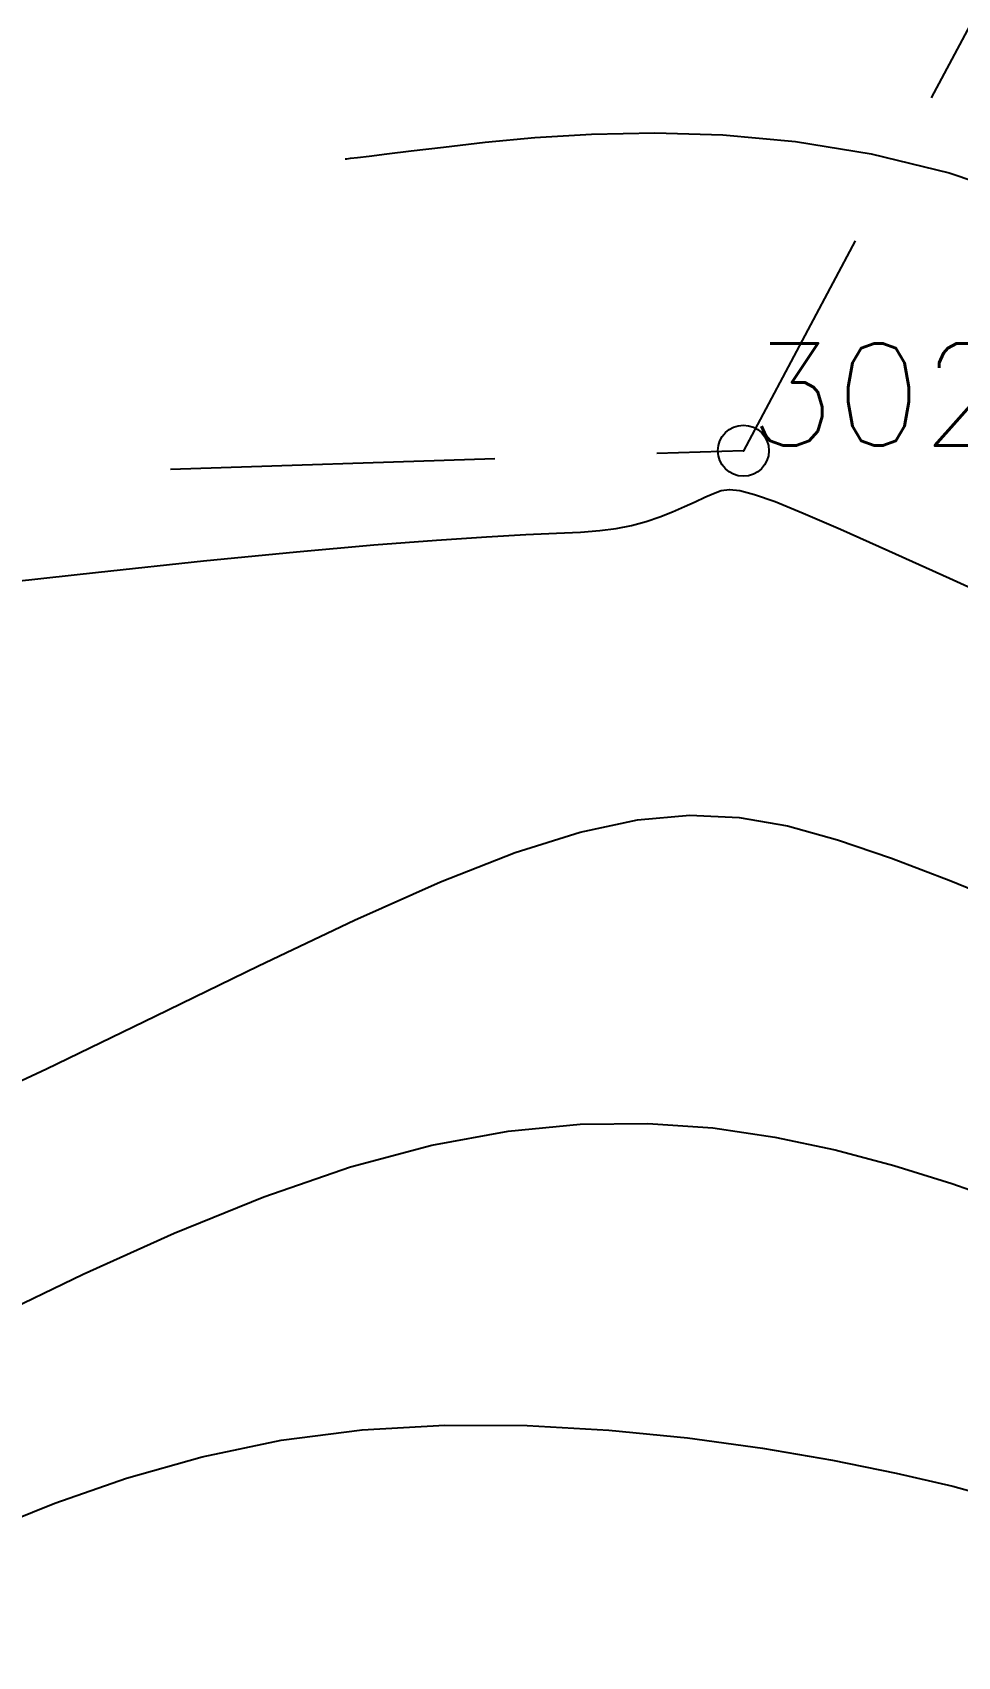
# Model space of a CAD drawing. Header units: millimetres. Extents: x 524954 to 526204, y 9523489 to 9524010.
# Drawn here: x 525901.24 to 525910.3, y 9523807.52 to 9523823.41 of the extents above; entities that cross this region are included whole.
import ezdxf

# ---------------------------------------------------------------- set-up
doc = ezdxf.new("R2010")
doc.units = ezdxf.units.MM
doc.header["$PDMODE"] = 32
doc.header["$PDSIZE"] = 0.5
doc.linetypes.add('CACHE2', pattern=[4.7625, 3.175, -1.5875])
for name, color, linetype in [('Borde_Piste', 7, 'CACHE2'), ('CN_01_00', 3, 'Continuous'), ('CN_02_00', 4, 'Continuous'), ('CN_10_00', 1, 'Continuous'), ('TopoAlt', 3, 'Continuous'), ('TOPOJIS', 7, 'Continuous')]:
    doc.layers.add(name, color=color, linetype=linetype)
doc.styles.add('Simplex 1.0', font='Simplex.shx', dxfattribs={"width": 0.99, "height": 1})

# ---------------------------------------------------------------- blocks, each defined once
blk = doc.blocks.new('TCPOINT M')
at = {"color": 0}
blk.add_point((0, 0), dxfattribs=at)
at = {"layer": 'TopoAlt', "style": 'Simplex 1.0', "width": 0.99}
blk.add_attdef('ALT', (0.15, 0.15), '', height=1, dxfattribs=at)

msp = doc.modelspace()

# ---------------------------------------------------------------- linework, layer by layer
at = {"layer": 'Borde_Piste', "elevation": 303.68, "flags": 128}
msp.add_lwpolyline([(525911.534, 9523825.579), (525908.203, 9523819.322), (525896.248, 9523818.929)], dxfattribs=at)
at = {"layer": 'CN_01_00', "flags": 128}
for points, elevation in [([(525904.304, 9523822.177), (525904.306, 9523822.178), (525904.319, 9523822.179), (525904.355, 9523822.184), (525904.424, 9523822.192), (525904.539, 9523822.206), (525904.711, 9523822.226), (525904.95, 9523822.255), (525905.268, 9523822.293), (525905.674, 9523822.34), (525906.16, 9523822.386), (525906.716, 9523822.421), (525907.334, 9523822.434), (525908.002, 9523822.414), (525908.712, 9523822.349), (525909.453, 9523822.228), (525910.216, 9523822.041), (525910.99, 9523821.78)], 303), ([(525900.286, 9523812.763), (525901.38, 9523813.274), (525902.444, 9523813.788), (525903.456, 9523814.28), (525904.394, 9523814.727), (525905.236, 9523815.103), (525905.968, 9523815.39), (525906.604, 9523815.59), (525907.167, 9523815.709), (525907.678, 9523815.754), (525908.16, 9523815.732), (525908.635, 9523815.651), (525909.125, 9523815.515), (525909.652, 9523815.334), (525910.232, 9523815.112), (525910.856, 9523814.859)], 301), ([(525897.89, 9523807.501), (525898.113, 9523807.568), (525898.392, 9523807.666), (525898.737, 9523807.808), (525899.155, 9523808), (525899.643, 9523808.232), (525900.194, 9523808.49), (525900.802, 9523808.758), (525901.461, 9523809.022), (525902.164, 9523809.266), (525902.904, 9523809.476), (525903.676, 9523809.638), (525904.471, 9523809.739), (525905.279, 9523809.785), (525906.087, 9523809.782), (525906.884, 9523809.738), (525907.655, 9523809.663), (525908.39, 9523809.562), (525909.075, 9523809.445), (525909.699, 9523809.318), (525910.253, 9523809.188), (525910.746, 9523809.052)], 299)]:
    msp.add_lwpolyline(points, dxfattribs=dict(at, elevation=elevation))
at = {"layer": 'CN_02_00', "elevation": 302, "flags": 128}
msp.add_lwpolyline([(525900.785, 9523818.012), (525901.889, 9523818.134), (525902.918, 9523818.243), (525903.827, 9523818.334), (525904.585, 9523818.401), (525905.198, 9523818.448), (525905.688, 9523818.48), (525906.073, 9523818.501), (525906.373, 9523818.514), (525906.608, 9523818.526), (525906.796, 9523818.54), (525906.957, 9523818.56), (525907.108, 9523818.591), (525907.25, 9523818.63), (525907.385, 9523818.676), (525907.51, 9523818.725), (525907.625, 9523818.775), (525907.731, 9523818.823), (525907.826, 9523818.867), (525907.909, 9523818.904), (525907.984, 9523818.931), (525908.065, 9523818.943), (525908.168, 9523818.933), (525908.311, 9523818.895), (525908.512, 9523818.824), (525908.787, 9523818.711), (525909.153, 9523818.553), (525909.628, 9523818.342), (525910.221, 9523818.075), (525910.91, 9523817.763)], dxfattribs=at)
at = {"layer": 'CN_10_00', "elevation": 300, "flags": 128}
msp.add_lwpolyline([(525900.859, 9523810.84), (525901.738, 9523811.265), (525902.628, 9523811.665), (525903.509, 9523812.022), (525904.356, 9523812.314), (525905.153, 9523812.527), (525905.9, 9523812.663), (525906.603, 9523812.732), (525907.268, 9523812.739), (525907.902, 9523812.695), (525908.511, 9523812.605), (525909.1, 9523812.48), (525909.676, 9523812.326), (525910.243, 9523812.15), (525910.801, 9523811.955)], dxfattribs=at)

# ---------------------------------------------------------------- block references
at = {"layer": 'TOPOJIS'}
ref = msp.add_blockref('TCPOINT M', (525908.203, 9523819.322, 302.11), dxfattribs=at)
ref.add_attrib('ALT', '302.11', (525908.253, 9523819.372, 302.11), dxfattribs={"layer": 'TopoAlt', "height": 1, "style": 'Simplex 1.0', "width": 0.99})

doc.saveas('drawing.dxf')
